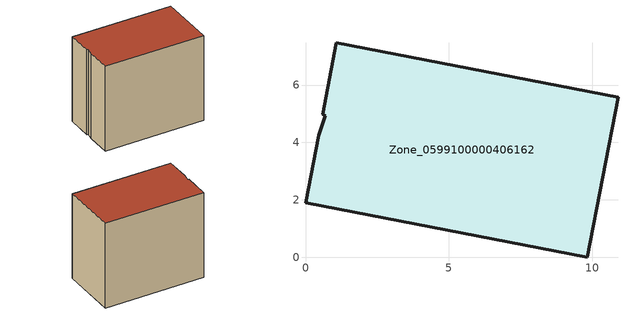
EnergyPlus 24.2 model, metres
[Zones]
Zone_0599100000406162
 floor ground (C_G): 0.69,4.93 0.6,4.99 1.08,7.47 10.9,5.57 9.82,0 0,1.89 0.46,4.25 z0
 wall outside (C_F): 1.08,7.47 0.6,4.99 0.69,4.93 0.46,4.25 0,1.89 9.82,0 10.9,5.57 1.08,7.47 z0:8.72
 roof outside (C_R): 0.6,4.99 0.69,4.93 0.46,4.25 0,1.89 9.82,0 10.9,5.57 1.08,7.47 z8.72
[BUILDING]
Pand.0599100000406162: North Axis=0; Terrain=City; Loads Convergence Tolerance Value=0.04; Temperature Convergence Tolerance Value=0.4; Solar Distribution=FullExterior; Maximum Number of Warmup Days=25; Minimum Number of Warmup Days=1
[Site:Location]
Rotterdam.The.Hague.AP_ZH_NLD Design_Conditions: Latitude=51.96; Longitude=4.45; Time Zone=1; Elevation=-4.5
[SITE:GROUNDTEMPERATURE:BUILDINGSURFACE]
18, 18, 18, 18, 18, 18, 18, 18, 18, 18, 18, 18
[MATERIAL] Thermal Absorptance=0.9; Solar Absorptance=0.7; Visible Absorptance=0.7
Name | Roughness | Thickness | Conductivity | Density | Specific Heat
G.TI.1992-2005 | MediumSmooth | 0.15 | 0.06 | 540 | 1210
F.TI.1992-2005 | Rough | 0.3 | 0.12 | 1920 | 840
R.TI.1992-2005 | MediumRough | 0.2 | 0.08 | 1500 | 1000
[CONSTRUCTION]
C_G: G.TI.1992-2005
C_F: F.TI.1992-2005
C_R: R.TI.1992-2005
[ZONE]
Zone_0599100000406162: Type=1; Multiplier=1; Ceiling Height=Autocalculate; Volume=Autocalculate; Floor Area=autocalculate; Part of Total Floor Area=Yes
[ZONEINFILTRATION:DESIGNFLOWRATE]
Infil_Zone_0599100000406162: Zone or ZoneList or Space or SpaceList=Zone_0599100000406162; Schedule=AlwaysOn; Design Flow Rate Calculation Method=Flow/Area; Flow Rate per Floor Area=0.0015; Constant Term Coefficient=1; Temperature Term Coefficient=0; Velocity Term Coefficient=0; Velocity Squared Term Coefficient=0
[HVACTEMPLATE:ZONE:IDEALLOADSAIRSYSTEM]
Zone_0599100000406162: Maximum Heating Supply Air Temperature=50; Minimum Cooling Supply Air Temperature=13; Maximum Heating Supply Air Humidity Ratio=0.0156; Minimum Cooling Supply Air Humidity Ratio=0.0077; Heating Limit=NoLimit; Cooling Limit=NoLimit; Dehumidification Control Type=ConstantSensibleHeatRatio; Cooling Sensible Heat Ratio=0.7; Dehumidification Setpoint=60; Humidification Control Type=None; Humidification Setpoint=30; Outdoor Air Method=None; Outdoor Air Flow Rate per Person=0.00944; Outdoor Air Flow Rate per Zone Floor Area=0; Outdoor Air Flow Rate per Zone=0; Demand Controlled Ventilation Type=None; Outdoor Air Economizer Type=NoEconomizer; Heat Recovery Type=None; Sensible Heat Recovery Effectiveness=0.7; Latent Heat Recovery Effectiveness=0.65
[ZONECONTROL:THERMOSTAT]
ThermostatControl_Zone_0599100000406162: Zone or ZoneList=Zone_0599100000406162; Control Type Schedule=DualSetpointControlType; Control 1=Thermostat_Zone_0599100000406162; Temperature Difference Between Cutout And Setpoint=0
[THERMOSTATSETPOINT:DUALSETPOINT]
Thermostat_Zone_0599100000406162: Heating Setpoint Temperature Schedule=HeatingSetpoint_Zone_0599100000406162; Cooling Setpoint Temperature Schedule=CoolingSetpoint_Zone_0599100000406162
[SCHEDULE:COMPACT]
HeatingSetpoint_Zone_0599100000406162: Through: 12/31, For: AllDays, Until: 24:00, 21
CoolingSetpoint_Zone_0599100000406162: Through: 12/31, For: AllDays, Until: 24:00, 24
DualSetpointControlType: Through: 12/31, For: AllDays, Until: 24:00, 4
AlwaysOn: Through: 12/31, For: AllDays, Until: 24:00, 1
